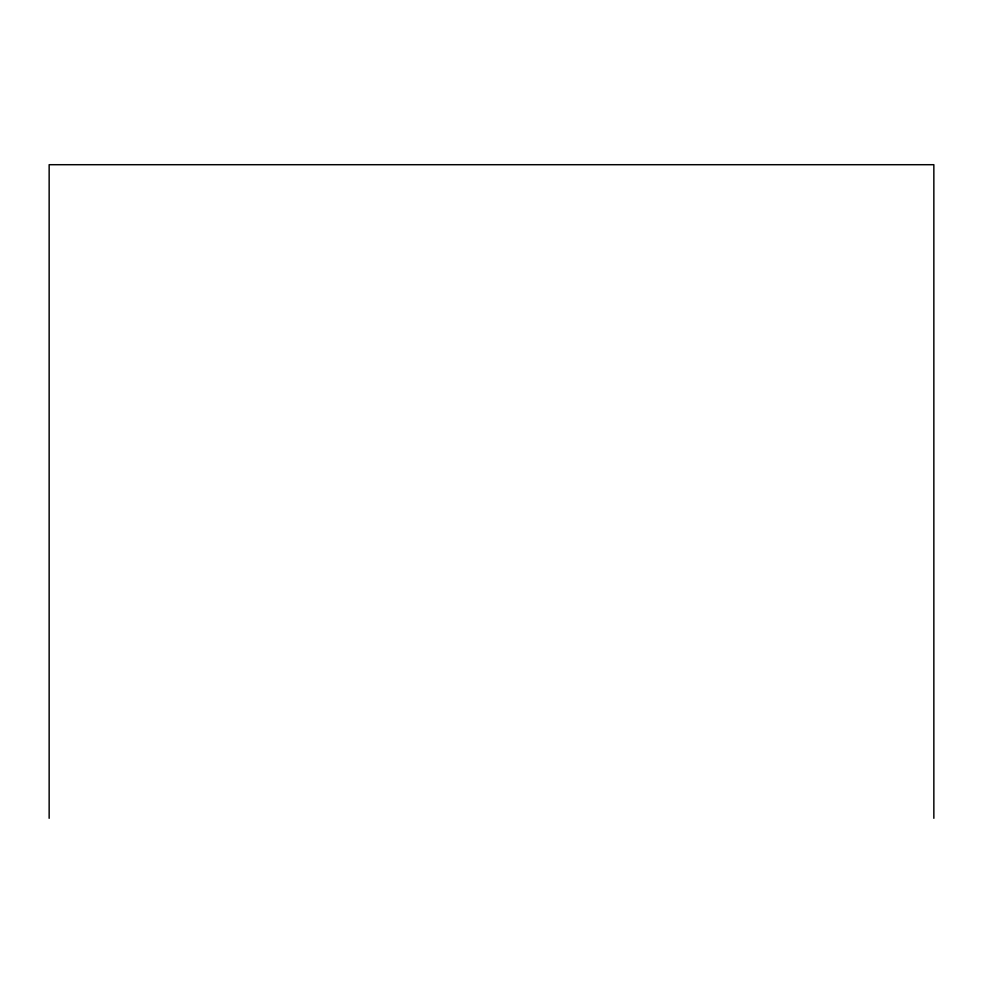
<?xml version="1.0" encoding="UTF-8"?>
<svg xmlns="http://www.w3.org/2000/svg" width="983" height="983" viewBox="0 0 983 983"><rect width="100%" height="100%" fill="white"/><g stroke="black" fill="none" stroke-linecap="round" stroke-linejoin="round"><path stroke-width="1.47" d="M933.85 818.298L933.85 164.702L49.15 164.702L49.15 818.298"/></g></svg>
